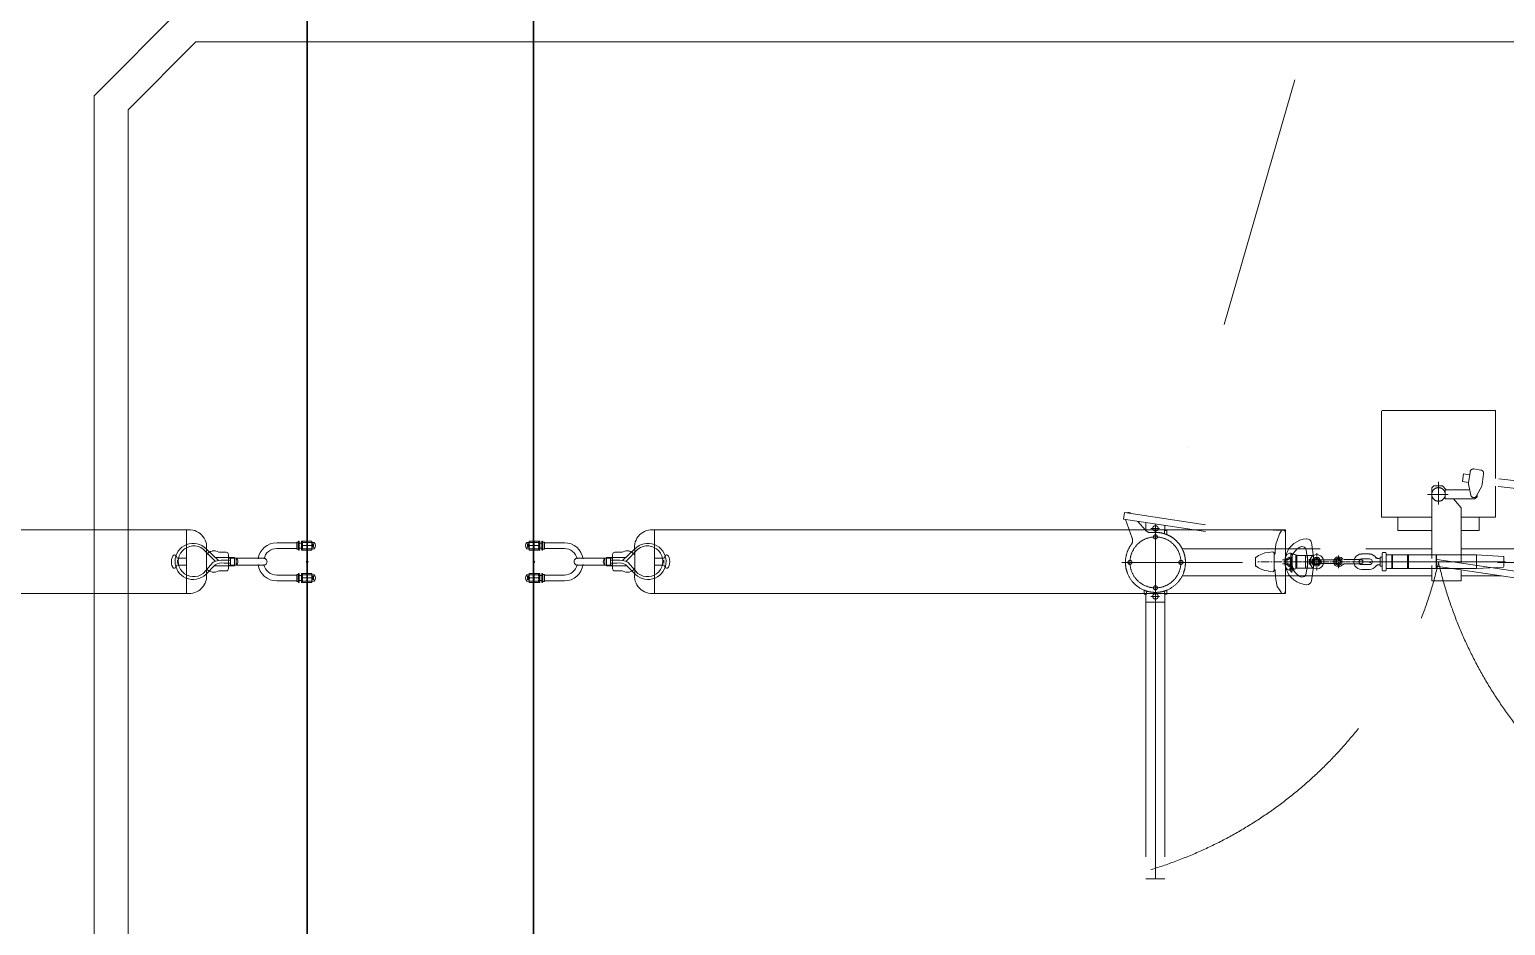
# Model space of a CAD drawing. Header units: millimetres. Extents: x 37084 to 180780, y -153145 to -16322.
# Drawn here: x 96958 to 103475, y -79850 to -75895 of the extents above; entities that cross this region are included whole.
import ezdxf

# ---------------------------------------------------------------- set-up
doc = ezdxf.new("R2010")
doc.units = ezdxf.units.MM
doc.header["$MEASUREMENT"] = 0
doc.linetypes.add('DASHDOT2', pattern=[0.5, 0.25, -0.125, 0, -0.125])
doc.linetypes.add('HIDDEN', pattern=[0.375, 0.25, -0.125])
for name, color, linetype, lineweight in [('0 HH2', 4, 'DASHDOT2', 20), ('1_Phu_kien', 5, 'Continuous', 9), ('POST', 5, 'Continuous', 35)]:
    doc.layers.add(name, color=color, linetype=linetype, lineweight=lineweight)
for name, color, linetype in [('1_Day dan', 5, 'Continuous'), ('DCL-1P', 7, 'Continuous'), ('Muong cap GD nay', 3, 'Continuous')]:
    doc.layers.add(name, color=color, linetype=linetype)

# ---------------------------------------------------------------- blocks, each defined once
blk = doc.blocks.new('X220 NC')
at = {"color": 0, "linetype": 'ByBlock', "lineweight": -2, "ltscale": 4500}
for p, q in [((3751640.3, -153418.2), (3751640.3, -137418.2)), ((3752640.3, -153418.2), (3752640.3, -137418.2))]:
    blk.add_line(p, q, dxfattribs=at)
blk = doc.blocks.new('S220 NC')
at = {"linetype": 'ByBlock', "lineweight": -2, "ltscale": 4500}
for points in [[(3584626.8, -475778.6), (3584687.1, -475776.1), (3584626.8, -475776.1), (3584626.8, -475778.6), (3584687.1, -475776.1), (3584687.1, -475778.6)], [(3584626.8, -475848.8), (3584687.1, -475845.5), (3584626.8, -475845.5), (3584626.8, -475848.8), (3584687.1, -475845.5), (3584687.1, -475848.8)], [(3584626.8, -475973.5), (3584687.1, -475971), (3584626.8, -475971), (3584626.8, -475973.5), (3584687.1, -475971), (3584687.1, -475973.5)]]:
    blk.add_hatch(color=0, dxfattribs=at).paths.add_polyline_path(points)
at = {"color": 0, "linetype": 'ByBlock', "lineweight": -2, "ltscale": 4500}
for p, q in [((3584564, -471985.7), (3584564, -471968.3)), ((3584564, -471985.7), (3584564, -471968.3)), ((3584564, -472006.8), (3584564, -471989.4)), ((3584564, -472006.8), (3584564, -471989.4)), ((3584567.2, -471966.5), (3584601.3, -471966.5)), ((3584567.2, -471966.5), (3584601.3, -471966.5)), ((3584570.5, -471968.4), (3584570.5, -471956.2)), ((3584570.5, -471968.4), (3584570.5, -471956.2)), ((3584570.5, -471966.2), (3584570.5, -471966.5)), ((3584570.5, -471966.2), (3584570.5, -471966.5)), ((3584570.5, -471968.4), (3584570.5, -471985.4)), ((3584570.5, -471968.4), (3584570.5, -471985.4)), ((3584570.5, -472006.7), (3584570.5, -471989.4)), ((3584570.5, -472006.7), (3584570.5, -471989.4)), ((3584593.6, -471959.3), (3584575.4, -471959.3)), ((3584593.6, -471959.3), (3584575.4, -471959.3)), ((3584593.6, -471961.6), (3584575.4, -471961.6)), ((3584593.6, -471961.6), (3584575.4, -471961.6)), ((3584593.6, -471963.8), (3584575.4, -471963.8)), ((3584593.6, -471963.8), (3584575.4, -471963.8)), ((3584584.3, -471968.7), (3584584.3, -471985.7)), ((3584584.3, -471968.7), (3584584.3, -471985.7)), ((3584584.3, -472006.4), (3584584.3, -471989.4)), ((3584584.3, -472006.4), (3584584.3, -471989.4)), ((3584598, -471968.4), (3584598, -471956.4)), ((3584598, -471968.4), (3584598, -471956.4)), ((3584598, -471968.4), (3584598, -471985.7)), ((3584598, -471968.4), (3584598, -471985.7)), ((3584598, -472006.7), (3584598, -471989.7)), ((3584598, -472006.7), (3584598, -471989.7)), ((3584604.5, -471968.3), (3584604.5, -471985.7)), ((3584604.5, -471968.3), (3584604.5, -471985.7)), ((3584604.5, -471989.4), (3584604.5, -472006.8)), ((3584604.5, -471989.4), (3584604.5, -472006.8)), ((3584706.5, -471991.5), (3584706.5, -472004.8)), ((3584706.5, -471991.5), (3584706.5, -472004.8)), ((3584706.9, -471985.7), (3584706.9, -471968.3)), ((3584706.9, -471985.7), (3584706.9, -471968.3)), ((3584706.9, -472006.8), (3584706.9, -471989.4)), ((3584706.9, -472006.8), (3584706.9, -471989.4)), ((3584710, -471966.5), (3584744.1, -471966.5)), ((3584710, -471966.5), (3584744.1, -471966.5)), ((3584713.4, -471968.4), (3584713.4, -471956.2)), ((3584713.4, -471968.4), (3584713.4, -471956.2)), ((3584713.4, -471966.2), (3584713.4, -471966.5)), ((3584713.4, -471966.2), (3584713.4, -471966.5)), ((3584713.4, -471968.4), (3584713.4, -471985.4)), ((3584713.4, -471968.4), (3584713.4, -471985.4)), ((3584713.4, -472006.7), (3584713.4, -471989.4)), ((3584713.4, -472006.7), (3584713.4, -471989.4)), ((3584736.4, -471959.3), (3584718.2, -471959.3)), ((3584736.4, -471959.3), (3584718.2, -471959.3)), ((3584736.4, -471961.6), (3584718.2, -471961.6)), ((3584736.4, -471961.6), (3584718.2, -471961.6)), ((3584736.4, -471963.8), (3584718.2, -471963.8)), ((3584736.4, -471963.8), (3584718.2, -471963.8)), ((3584727.1, -471968.7), (3584727.1, -471985.7)), ((3584727.1, -471968.7), (3584727.1, -471985.7)), ((3584727.1, -471985.7), (3584727.1, -471989.4)), ((3584727.1, -471985.7), (3584727.1, -471989.4)), ((3584727.1, -472006.4), (3584727.1, -471989.4)), ((3584727.1, -472006.4), (3584727.1, -471989.4)), ((3584740.8, -471968.4), (3584740.8, -471956.4)), ((3584740.8, -471968.4), (3584740.8, -471956.4)), ((3584740.8, -471968.4), (3584740.8, -471985.7)), ((3584740.8, -471968.4), (3584740.8, -471985.7)), ((3584740.8, -472006.7), (3584740.8, -471989.7)), ((3584740.8, -472006.7), (3584740.8, -471989.7)), ((3584747.3, -471968.3), (3584747.3, -471985.7)), ((3584747.3, -471968.3), (3584747.3, -471985.7)), ((3584747.3, -471989.4), (3584747.3, -472006.8)), ((3584747.3, -471989.4), (3584747.3, -472006.8)), ((3584603.4, -472013.1), (3584565.1, -472013.1)), ((3584603.4, -472013.1), (3584565.1, -472013.1)), ((3584603.4, -472025.4), (3584565.1, -472025.4)), ((3584603.4, -472025.4), (3584565.1, -472025.4)), ((3584565.3, -472010.2), (3584603.5, -472010.2)), ((3584565.3, -472010.2), (3584603.5, -472010.2)), ((3584565.3, -472022.4), (3584603.5, -472022.4)), ((3584565.3, -472022.4), (3584603.5, -472022.4)), ((3584601.3, -472008.6), (3584567.2, -472008.6)), ((3584601.3, -472008.6), (3584567.2, -472008.6)), ((3584599.5, -472026.7), (3584569, -472026.7)), ((3584569, -472026.7), (3584569, -472033.7)), ((3584599.5, -472026.7), (3584569, -472026.7)), ((3584569, -472026.7), (3584569, -472033.7)), ((3584599.5, -472033.7), (3584569, -472033.7)), ((3584599.5, -472033.7), (3584569, -472033.7)), ((3584570.5, -472006.7), (3584570.5, -472006.7)), ((3584570.5, -472006.7), (3584570.5, -472006.7)), ((3584571.5, -472033.7), (3584571.5, -472121.8)), ((3584571.5, -472033.7), (3584571.5, -472121.8)), ((3584573.5, -472008.6), (3584573.5, -472010.2)), ((3584573.5, -472008.6), (3584573.5, -472010.2)), ((3584573.5, -472013.1), (3584573.5, -472022.4)), ((3584573.5, -472013.1), (3584573.5, -472022.4)), ((3584573.5, -472025.4), (3584573.5, -472026.7)), ((3584573.5, -472025.4), (3584573.5, -472026.7)), ((3584595.1, -472008.6), (3584595.1, -472010.2)), ((3584595.1, -472008.6), (3584595.1, -472010.2)), ((3584595.1, -472013.1), (3584595.1, -472022.4)), ((3584595.1, -472013.1), (3584595.1, -472022.4)), ((3584595.1, -472025.4), (3584595.1, -472026.7)), ((3584595.1, -472025.4), (3584595.1, -472026.7)), ((3584597, -472033.7), (3584597, -472121.8)), ((3584597, -472033.7), (3584597, -472121.8)), ((3584598, -472006.7), (3584598, -472006.7)), ((3584598, -472006.7), (3584598, -472006.7)), ((3584599.5, -472026.7), (3584599.5, -472033.7)), ((3584599.5, -472026.7), (3584599.5, -472033.7)), ((3584746.2, -472013.1), (3584708, -472013.1)), ((3584746.2, -472013.1), (3584708, -472013.1)), ((3584746.2, -472025.4), (3584708, -472025.4)), ((3584746.2, -472025.4), (3584708, -472025.4)), ((3584708.1, -472010.2), (3584746.3, -472010.2)), ((3584708.1, -472010.2), (3584746.3, -472010.2)), ((3584708.1, -472022.4), (3584746.3, -472022.4)), ((3584708.1, -472022.4), (3584746.3, -472022.4)), ((3584744.1, -472008.6), (3584710, -472008.6)), ((3584744.1, -472008.6), (3584710, -472008.6)), ((3584742.2, -472026.7), (3584711.7, -472026.7)), ((3584711.7, -472026.7), (3584711.7, -472033.7)), ((3584742.2, -472026.7), (3584711.7, -472026.7)), ((3584711.7, -472026.7), (3584711.7, -472033.7)), ((3584742.2, -472033.7), (3584711.7, -472033.7)), ((3584742.2, -472033.7), (3584711.7, -472033.7)), ((3584713.4, -472006.7), (3584713.4, -472006.7)), ((3584713.4, -472006.7), (3584713.4, -472006.7)), ((3584714.1, -472033.7), (3584714.1, -472121.8)), ((3584714.1, -472033.7), (3584714.1, -472121.8)), ((3584716.3, -472008.6), (3584716.3, -472010.2)), ((3584716.3, -472008.6), (3584716.3, -472010.2)), ((3584716.3, -472013.1), (3584716.3, -472022.4)), ((3584716.3, -472013.1), (3584716.3, -472022.4)), ((3584716.3, -472025.4), (3584716.3, -472026.7)), ((3584716.3, -472025.4), (3584716.3, -472026.7)), ((3584737.9, -472008.6), (3584737.9, -472010.2)), ((3584737.9, -472008.6), (3584737.9, -472010.2)), ((3584737.9, -472013.1), (3584737.9, -472022.4)), ((3584737.9, -472013.1), (3584737.9, -472022.4)), ((3584737.9, -472025.4), (3584737.9, -472026.7)), ((3584737.9, -472025.4), (3584737.9, -472026.7)), ((3584739.7, -472033.7), (3584739.7, -472121.8)), ((3584739.7, -472033.7), (3584739.7, -472121.8)), ((3584740.8, -472006.7), (3584740.8, -472006.7)), ((3584740.8, -472006.7), (3584740.8, -472006.7)), ((3584742.2, -472026.7), (3584742.2, -472033.7)), ((3584742.2, -472026.7), (3584742.2, -472033.7)), ((3584641, -472180.6), (3584641, -472335.1)), ((3584641, -472180.6), (3584641, -472335.1)), ((3584671.3, -472180.7), (3584671.3, -472335.1)), ((3584671.3, -472180.7), (3584671.3, -472335.1)), ((3584638.6, -472395.5), (3584638.6, -472308.5)), ((3584674.2, -472308.5), (3584638.6, -472308.5)), ((3584638.6, -472395.5), (3584638.6, -472308.5)), ((3584674.2, -472308.5), (3584638.6, -472308.5)), ((3584641, -472301.2), (3584671.3, -472301.2)), ((3584641, -472301.2), (3584671.3, -472301.2)), ((3584674.2, -472395.5), (3584674.2, -472308.5)), ((3584674.2, -472395.5), (3584674.2, -472308.5)), ((3584609.6, -472392.7), (3584615.4, -472377.4)), ((3584609.6, -472392.7), (3584615.4, -472377.4)), ((3584615.4, -472377.4), (3584615.4, -472345)), ((3584615.4, -472377.4), (3584615.4, -472345)), ((3584687.7, -472335.1), (3584625.3, -472335.1)), ((3584687.7, -472335.1), (3584625.3, -472335.1)), ((3584671.3, -472325.8), (3584641, -472325.8)), ((3584671.3, -472325.8), (3584641, -472325.8)), ((3584650.2, -472354.6), (3584650.2, -472325.8)), ((3584650.2, -472354.6), (3584650.2, -472325.8)), ((3584662.8, -472354.6), (3584662.8, -472325.8)), ((3584662.8, -472354.6), (3584662.8, -472325.8)), ((3584712.8, -472433.2), (3584663.2, -472379.9)), ((3584712.8, -472433.2), (3584663.2, -472379.9)), ((3584697.6, -472377.4), (3584697.6, -472345)), ((3584697.6, -472377.4), (3584697.6, -472345)), ((3584703.5, -472392.7), (3584697.6, -472377.4)), ((3584703.5, -472392.7), (3584697.6, -472377.4)), ((3584599.7, -472435.4), (3584642.7, -472393.8)), ((3584599.7, -472435.4), (3584642.7, -472393.8)), ((3584604.7, -472446.8), (3584654.1, -472402.2)), ((3584604.7, -472446.8), (3584654.1, -472402.2)), ((3584707.1, -472432.4), (3584605.9, -472432.4)), ((3584707.1, -472432.4), (3584605.9, -472432.4)), ((3584609.6, -472392.7), (3584609.6, -472407.8)), ((3584609.6, -472392.7), (3584609.6, -472407.8)), ((3584711.7, -472446.8), (3584658.2, -472394.5)), ((3584711.7, -472446.8), (3584658.2, -472394.5)), ((3584703.5, -472392.7), (3584703.5, -472407.8)), ((3584703.5, -472392.7), (3584703.5, -472407.8)), ((3584516.4, -472520.3), (3584796.7, -472520.3)), ((3584516.4, -472520.3), (3584796.7, -472520.3)), ((3584516.4, -475306.3), (3584516.4, -472520.3)), ((3584641, -472520.3), (3584641, -472562.4)), ((3584641, -472520.3), (3584641, -472562.4)), ((3584671.3, -472520.3), (3584671.4, -472562.3)), ((3584671.3, -472520.3), (3584671.4, -472562.3)), ((3584796.7, -475306.3), (3584796.7, -472520.3)), ((3584676.9, -475173.9), (3584636.1, -475173.9)), ((3584676.5, -475173.9), (3584636.6, -475173.9)), ((3584516.4, -475306.3), (3584796.7, -475306.3))]:
    blk.add_line(p, q, dxfattribs=at)
for points in [[(3584616, -475230.3), (3584617.7, -475215.4), (3584622.6, -475201.4), (3584629.2, -475186.5), (3584638.3, -475174.9), (3584641.6, -475173.3), (3584638.3, -475174.9)], [(3584671.4, -475173.3), (3584643.3, -475173.3), (3584641.6, -475173.3), (3584643.3, -475173.3), (3584671.4, -475173.3)], [(3584656.5, -475184.8), (3584656.5, -475191.5)], [(3584671.4, -475173.3), (3584674.7, -475174.9), (3584683.8, -475186.5), (3584689.6, -475201.4), (3584695.4, -475215.4), (3584697, -475230.3)], [(3584611.9, -475250.1), (3584614.4, -475230.3)], [(3584617.7, -475255.9), (3584613.5, -475253.4), (3584612.7, -475250.1)], [(3584656.5, -475197.2), (3584656.5, -475235.3)], [(3584656.5, -475241), (3584656.5, -475247.7)], [(3584656.5, -475253.4), (3584656.5, -475291.5)], [(3584699.5, -475250.1), (3584698.7, -475253.4), (3584695.4, -475255.9)], [(3584697.8, -475230.3), (3584700.3, -475250.1)], [(3584796.3, -475258.4), (3584796.3, -475251.8)], [(3584515.9, -475295.6), (3584515.9, -475264.2)], [(3584525.8, -475305.5), (3584520.9, -475304.7), (3584517.6, -475301.4), (3584515.9, -475297.2), (3584516.7, -475292.3), (3584518.4, -475289)], [(3584519.2, -475289), (3584532.4, -475279.1), (3584547.3, -475270), (3584578, -475264.2), (3584594.5, -475261.7), (3584611.1, -475260.9)], [(3584525.8, -475306.3), (3584787.2, -475306.3)], [(3584554.9, -475398.9), (3584557.3, -475384), (3584561.5, -475370), (3584568.1, -475355.9), (3584576.4, -475342.7), (3584587.1, -475331.1), (3584598.7, -475321.2), (3584611.9, -475314.6), (3584626.8, -475308), (3584641.6, -475304.7), (3584656.5, -475303.8), (3584672.2, -475304.7), (3584687.1, -475308), (3584701.1, -475314.6), (3584714.4, -475321.2), (3584725.9, -475331.1), (3584736.7, -475342.7), (3584744.9, -475355.9), (3584752.4, -475370), (3584755.7, -475384), (3584758.2, -475398.9)], [(3584618.5, -475260.9), (3584611.1, -475260.9)], [(3584695.4, -475255.9), (3584617.7, -475255.9)], [(3584622.6, -475255.9), (3584621.8, -475259.2), (3584618.5, -475260)], [(3584619.4, -475326.1), (3584621, -475318.7), (3584625.1, -475312.1), (3584631.7, -475308), (3584639.2, -475306.3)], [(3584635.9, -475321.2), (3584637.5, -475318.7)], [(3584637.5, -475318.7), (3584646.6, -475313.8), (3584656.5, -475312.1), (3584666.4, -475313.8), (3584675.5, -475318.7)], [(3584673, -475306.3), (3584639.2, -475306.3)], [(3584644.1, -475306.3), (3584644.1, -475311.3), (3584641.7, -475314.6)], [(3584641.7, -475322.8), (3584647.4, -475318.7)], [(3584645, -475310.5), (3584643.3, -475313.8)], [(3584645, -475306.3), (3584645, -475310.5)], [(3584646.6, -475317.9), (3584645.8, -475318.7)], [(3584647.4, -475315.4), (3584646.6, -475317.9)], [(3584647.4, -475315.4), (3584647.4, -475292.3)], [(3584656.5, -475297.2), (3584656.5, -475332.7)], [(3584656.5, -475306.3), (3584656.5, -475329.4)], [(3584656.5, -475317.1), (3584656.5, -475306.3)], [(3584656.5, -475322), (3584656.5, -475319.5)], [(3584664.8, -475292.3), (3584664.8, -475315.4)], [(3584666.4, -475317.9), (3584665.6, -475315.4)], [(3584666.4, -475318.7), (3584671.4, -475322.8)], [(3584668.1, -475306.3), (3584668.1, -475310.5)], [(3584669.7, -475313.8), (3584668.1, -475310.5)], [(3584670.6, -475314.6), (3584668.9, -475311.3), (3584668.9, -475306.3)], [(3584673, -475306.3), (3584681.3, -475308), (3584687.9, -475312.1), (3584692, -475318.7), (3584693.7, -475326.1)], [(3584675.5, -475318.7), (3584677.2, -475321.2)], [(3584694.5, -475260), (3584690.4, -475259.2), (3584689.6, -475255.9)], [(3584701.1, -475260.9), (3584694.5, -475260.9)], [(3584701.1, -475260.9), (3584718.5, -475261.7), (3584734.2, -475264.2), (3584750.7, -475270), (3584779.8, -475279.1), (3584793, -475289)], [(3584793.8, -475289), (3584795.5, -475292.3), (3584796.3, -475297.2), (3584794.7, -475301.4), (3584791.4, -475304.7), (3584787.2, -475305.5)], [(3584796.3, -475295.6), (3584796.3, -475264.2)], [(3584606.1, -475398.1), (3584598.7, -475395.6), (3584592.1, -475390.6), (3584589.6, -475384), (3584588.7, -475375.7), (3584591.2, -475369.1)], [(3584592.1, -475369.1), (3584599.5, -475358.4), (3584609.4, -475349.3), (3584619.3, -475341), (3584631.7, -475336.1), (3584644.1, -475331.9), (3584656.5, -475331.1), (3584668.9, -475331.9), (3584681.3, -475336.1), (3584694.5, -475341), (3584703.6, -475349.3), (3584713.5, -475358.4), (3584721, -475369.1), (3584723.5, -475375.7), (3584722.6, -475384), (3584720.2, -475390.6), (3584713.5, -475395.6), (3584706.9, -475398.1)], [(3584610.3, -475332.7), (3584610.3, -475333.6)], [(3584611.1, -475332.7), (3584613.6, -475330.3)], [(3584613.6, -475336.1), (3584611.1, -475333.6)], [(3584613.6, -475329.4), (3584618.5, -475329.4)], [(3584613.6, -475336.1), (3584619.4, -475336.1)], [(3584618.5, -475325.3), (3584626, -475325.3)], [(3584618.5, -475326.1), (3584618.5, -475331.9)], [(3584618.5, -475329.4), (3584690.4, -475329.4)], [(3584625.1, -475346), (3584621, -475340.2), (3584619.4, -475331.9)], [(3584619.4, -475336.1), (3584690.4, -475336.1)], [(3584620.2, -475341), (3584626, -475341)], [(3584624.3, -475347.6), (3584627.6, -475355.9)], [(3584626, -475325.3), (3584626, -475341), (3584630.9, -475337.7), (3584630.9, -475328.6), (3584626, -475325.3)], [(3584627.6, -475352.6), (3584685.4, -475352.6)], [(3584627.6, -475355.9), (3584683.8, -475355.9)], [(3584627.6, -475355.9), (3584627.6, -475425.2)], [(3584630.9, -475328.6), (3584634.2, -475328.6)], [(3584630.9, -475337.7), (3584639.2, -475337.7)], [(3584635, -475321.2), (3584635, -475322)], [(3584638.4, -475325.3), (3584635.9, -475322)], [(3584638.4, -475325.3), (3584655.7, -475328.6)], [(3584642.5, -475326.1), (3584640.8, -475324.5), (3584641.7, -475322)], [(3584655.7, -475329.4), (3584642.5, -475326.1)], [(3584657.3, -475328.6), (3584655.7, -475328.6)], [(3584657.3, -475329.4), (3584655.7, -475329.4)], [(3584656.5, -475336.9), (3584656.5, -475324.5)], [(3584656.5, -475339.4), (3584656.5, -475324.5)], [(3584656.5, -475341.8), (3584656.5, -475340.2)], [(3584656.5, -475348.4), (3584656.5, -475343.5)], [(3584656.5, -475356.7), (3584656.5, -475344.3)], [(3584656.5, -475379), (3584656.5, -475354.2)], [(3584656.5, -475362.5), (3584656.5, -475359.2)], [(3584656.5, -475377.3), (3584656.5, -475365)], [(3584656.5, -475381.5), (3584656.5, -475379.8)], [(3584656.5, -475388.9), (3584656.5, -475383.9)], [(3584656.5, -475397.2), (3584656.5, -475384.8)], [(3584674.7, -475325.3), (3584657.3, -475328.6)], [(3584670.6, -475326.1), (3584657.3, -475329.4)], [(3584663.1, -475329.4), (3584663.1, -475336.1)], [(3584671.4, -475322), (3584672.2, -475324.5), (3584670.6, -475326.1)], [(3584677.2, -475322), (3584674.7, -475325.3)], [(3584677.2, -475321.2), (3584677.2, -475322)], [(3584683.8, -475425.2), (3584683.8, -475355.9)], [(3584685.4, -475355.9), (3584688.7, -475347.6)], [(3584687.9, -475329.4), (3584687.9, -475336.1)], [(3584693.7, -475331.9), (3584692, -475340.2), (3584687.9, -475346)], [(3584690.4, -475329.4), (3584690.4, -475336.1)], [(3584694.5, -475331.9), (3584694.5, -475326.1)], [(3584572.2, -475420.4), (3584564.8, -475417.9), (3584559.8, -475413.8), (3584555.7, -475407.2), (3584554.9, -475400.5)], [(3584644.9, -475431.1), (3584572.2, -475420.4)], [(3584644.9, -475403.8), (3584606.1, -475398.1)], [(3584618.5, -475444.2), (3584632.6, -475444.2)], [(3584656.5, -475412.8), (3584664.8, -475413.7), (3584672.2, -475417.8), (3584679.6, -475422.7), (3584683.8, -475430.2), (3584687.1, -475437.6), (3584687.9, -475445.9), (3584686.2, -475455), (3584682.1, -475462.4), (3584676.3, -475468.2), (3584668.9, -475473.1), (3584660.6, -475475.6), (3584652.4, -475475.6), (3584644.1, -475473.1), (3584636.7, -475468.2), (3584630.9, -475462.4), (3584626.8, -475455), (3584625.1, -475445.9), (3584626, -475437.6), (3584628.4, -475430.2), (3584633.4, -475422.7), (3584640.8, -475417.8), (3584648.3, -475413.7), (3584656.5, -475412.8)], [(3584627.6, -475425.2), (3584626.8, -475430.2)], [(3584627.6, -475393.9), (3584683.8, -475393.9)], [(3584627.6, -475403.8), (3584683.8, -475403.8)], [(3584635, -475444.2), (3584637.5, -475444.2)], [(3584637.5, -475444.2), (3584638.4, -475437.6), (3584642.5, -475432.7), (3584647.4, -475428.5), (3584653.2, -475425.2), (3584659.8, -475425.2), (3584666.4, -475428.5), (3584670.6, -475432.7), (3584674.7, -475437.6), (3584675.5, -475444.2), (3584674.7, -475450.8), (3584670.6, -475455.8), (3584665.6, -475459.9), (3584659.8, -475463.2), (3584653.2, -475463.2), (3584646.6, -475459.9), (3584642.5, -475455.8), (3584638.4, -475450.8), (3584637.5, -475444.2)], [(3584638.3, -475417.9), (3584674.7, -475417.9)], [(3584672.2, -475417.9), (3584640.8, -475417.9)], [(3584664.8, -475430.2), (3584672.2, -475444.2), (3584664.8, -475457.4), (3584648.3, -475457.4), (3584640.8, -475444.2), (3584648.3, -475430.2), (3584664.8, -475430.2)], [(3584640.8, -475444.2), (3584653.2, -475444.2)], [(3584641.7, -475429.4), (3584648.3, -475424.4), (3584656.5, -475422.7), (3584664.8, -475424.4), (3584671.4, -475429.4)], [(3584643.3, -475444.2), (3584645, -475437.6), (3584649.9, -475432.7), (3584656.5, -475431), (3584663.1, -475432.7), (3584668.1, -475437.6), (3584668.9, -475444.2), (3584668.1, -475450.8), (3584663.1, -475455.8), (3584656.5, -475457.4), (3584649.9, -475455.8), (3584645, -475450.8), (3584643.3, -475444.2)], [(3584653.2, -475444.2), (3584643.3, -475444.2)], [(3584644.1, -475444.2), (3584645.8, -475437.6), (3584649.9, -475433.5), (3584656.5, -475431.8), (3584663.1, -475433.5), (3584667.3, -475437.6), (3584668.1, -475444.2), (3584667.3, -475450.8), (3584663.1, -475455), (3584656.5, -475455.8), (3584649.9, -475455), (3584645.8, -475450.8), (3584644.1, -475444.2)], [(3584667.3, -475410.5), (3584644.9, -475410.5)], [(3584667.3, -475425.3), (3584644.9, -475425.3)], [(3584646.6, -475444.2), (3584647.4, -475440.1), (3584650.7, -475436), (3584655.7, -475434.3), (3584659.8, -475435.1), (3584663.9, -475437.6), (3584666.4, -475441.7), (3584666.4, -475446.7), (3584663.9, -475450.8), (3584659.8, -475453.3), (3584655.7, -475454.1), (3584650.7, -475452.5), (3584647.4, -475448.3), (3584646.6, -475444.2)], [(3584654.9, -475444.2), (3584657.3, -475444.2)], [(3584657.3, -475444.2), (3584654.9, -475444.2)], [(3584656.5, -475419.4), (3584656.5, -475393.9)], [(3584656.5, -475402.1), (3584656.5, -475399.6)], [(3584656.5, -475417.8), (3584656.5, -475404.6)], [(3584656.5, -475421.9), (3584656.5, -475420.3)], [(3584656.5, -475429.4), (3584656.5, -475423.6)], [(3584656.5, -475436.8), (3584656.5, -475424.4)], [(3584656.5, -475431), (3584656.5, -475440.9)], [(3584656.5, -475459.1), (3584656.5, -475434.3)], [(3584656.5, -475442.6), (3584656.5, -475440.1)], [(3584656.5, -475442.6), (3584656.5, -475445)], [(3584656.5, -475457.4), (3584656.5, -475445)], [(3584656.5, -475447.5), (3584656.5, -475457.4)], [(3584659.8, -475444.2), (3584672.2, -475444.2)], [(3584668.9, -475444.2), (3584659.8, -475444.2)], [(3584667.3, -475403.8), (3584706.9, -475398.1)], [(3584667.3, -475431.1), (3584740.8, -475420.4)], [(3584675.5, -475444.2), (3584678, -475444.2)], [(3584680.5, -475444.2), (3584694.5, -475444.2)], [(3584683.8, -475425.2), (3584683.8, -475425.2)], [(3584686.2, -475430.2), (3584685.4, -475425.2)], [(3584757.3, -475400.5), (3584756.5, -475407.2), (3584753.2, -475413.8), (3584747.4, -475417.9), (3584740.8, -475420.4)], [(3584648.3, -475540), (3584648.3, -475460.7)], [(3584656.5, -475462.4), (3584656.5, -475459.9)], [(3584656.5, -475469), (3584656.5, -475464)], [(3584656.5, -475476.4), (3584656.5, -475464.9)], [(3584656.5, -475499.5), (3584656.5, -475474.8)], [(3584656.5, -475509.4), (3584656.5, -475503.7)], [(3584656.5, -475512.7), (3584656.5, -475532.6)], [(3584656.5, -475540), (3584656.5, -475514.4)], [(3584664.8, -475540), (3584664.8, -475460.7)], [(3584628.4, -475540.8), (3584650.7, -475540.8)], [(3584666.4, -475565.6), (3584669.7, -475557.3), (3584674.7, -475552.4), (3584677.2, -475545.8), (3584678, -475538.3), (3584676.3, -475531.7), (3584672.2, -475526), (3584666.4, -475521.8), (3584659.8, -475519.4), (3584653.2, -475519.4), (3584646.6, -475521.8), (3584640, -475526), (3584636.7, -475531.7), (3584635, -475538.3), (3584635.9, -475545.8), (3584638.4, -475552.4), (3584643.3, -475557.3)], [(3584665.6, -475525.1), (3584674.7, -475540.8), (3584665.6, -475555.7), (3584648.3, -475555.7), (3584639.2, -475540.8), (3584648.3, -475525.1), (3584665.6, -475525.1)], [(3584643.3, -475557.3), (3584646.6, -475565.6)], [(3584653.2, -475540.8), (3584644.1, -475540.8)], [(3584656.5, -475530.1), (3584661.5, -475530.9), (3584665.6, -475534.2), (3584667.3, -475539.2), (3584666.4, -475544.1), (3584663.9, -475548.3), (3584659, -475550.7), (3584654, -475550.7), (3584649.1, -475548.3), (3584646.6, -475544.1), (3584645.8, -475539.2), (3584647.4, -475534.2), (3584650.7, -475530.9), (3584656.5, -475530.1)], [(3584646.6, -475540.8), (3584647.4, -475535.9), (3584650.7, -475532.6), (3584655.7, -475530.9), (3584659.8, -475531.7), (3584663.9, -475534.2), (3584666.4, -475537.5), (3584666.4, -475543.3), (3584663.9, -475546.6), (3584659.8, -475549.1), (3584655.7, -475549.9), (3584650.7, -475548.3), (3584647.4, -475545), (3584646.6, -475540.8)], [(3584647.4, -475565.6), (3584647.4, -475639.1)], [(3584663.9, -475540), (3584661.5, -475544.1), (3584658.2, -475546.6), (3584654.9, -475546.6), (3584650.7, -475544.1), (3584649.1, -475540)], [(3584654.9, -475540.8), (3584658.2, -475540.8)], [(3584658.2, -475540.8), (3584655.7, -475540.8)], [(3584656.5, -475526.8), (3584656.5, -475536.7)], [(3584656.5, -475535.9), (3584656.5, -475539.2)], [(3584656.5, -475538.3), (3584656.5, -475541.6)], [(3584656.5, -475544.1), (3584656.5, -475553.2)], [(3584656.5, -475544.1), (3584656.5, -475563.1)], [(3584656.5, -475549.1), (3584656.5, -475544.1)], [(3584656.5, -475568.9), (3584656.5, -475554.9)], [(3584656.5, -475566.4), (3584656.5, -475569.7)], [(3584656.5, -475573), (3584656.5, -475592.8)], [(3584669.7, -475540.8), (3584660.6, -475540.8)], [(3584662.3, -475540.8), (3584684.6, -475540.8)], [(3584666.4, -475565.6), (3584666.4, -475639.1)], [(3584622.7, -475642.4), (3584623.5, -475633.3), (3584626.8, -475625), (3584632.6, -475617.6), (3584639.2, -475612.7), (3584647.4, -475609.4), (3584656.5, -475608.5), (3584665.6, -475609.4), (3584673, -475612.7), (3584680.5, -475617.6), (3584686.2, -475625), (3584689.5, -475633.3), (3584690.4, -475642.4)], [(3584622.7, -475677.1), (3584622.7, -475642.4)], [(3584644.1, -475642.4), (3584645, -475636.6), (3584648.3, -475632.5), (3584654, -475630), (3584659, -475630), (3584664.8, -475632.5), (3584668.1, -475636.6), (3584668.9, -475642.4)], [(3584644.1, -475677.1), (3584644.1, -475642.4)], [(3584665.6, -475639.1), (3584664.8, -475644), (3584660.6, -475647.3), (3584656.5, -475648.2), (3584652.4, -475647.3), (3584648.3, -475644), (3584647.4, -475639.1), (3584648.3, -475635), (3584652.4, -475631.6), (3584656.5, -475630.8), (3584660.6, -475631.6), (3584664.8, -475635), (3584665.6, -475639.1)], [(3584655.8, -475601.1), (3584655.8, -476277.6)], [(3584656.5, -475597), (3584656.5, -475600.3)], [(3584656.5, -475603.6), (3584656.5, -475622.6)], [(3584656.5, -475626.7), (3584656.5, -475630.8)], [(3584656.5, -475634.1), (3584656.5, -475653.9)], [(3584668.9, -475677.1), (3584668.9, -475642.4)], [(3584691.2, -475642.4), (3584691.2, -475677.1)], [(3584639.2, -475706), (3584632.6, -475701), (3584626.8, -475693.6), (3584623.5, -475686.1), (3584622.7, -475677.1)], [(3584638.4, -475708.4), (3584641.7, -475711.7)], [(3584668.9, -475677.1), (3584668.1, -475682), (3584664.8, -475687), (3584659, -475689.4), (3584654, -475689.4), (3584648.3, -475687), (3584645, -475682), (3584644.1, -475677.1)], [(3584671.4, -475711.7), (3584674.7, -475708.4)], [(3584690.4, -475677.1), (3584689.5, -475686.1), (3584686.2, -475693.6), (3584680.5, -475701), (3584673, -475706)], [(3584616.1, -475734), (3584616.1, -475749.7)], [(3584616.9, -475734), (3584619.4, -475732.4)], [(3584619.4, -475751.4), (3584616.9, -475749.7)], [(3584694.5, -475732.4), (3584619.4, -475732.4)], [(3584619.4, -475751.4), (3584694.5, -475751.4)], [(3584626.8, -475751.4), (3584626.8, -476150.4), (3584632.6, -476268.5)], [(3584626.8, -475776.1), (3584626.8, -475778.6), (3584687.1, -475776.1), (3584626.8, -475776.1)], [(3584626.8, -475778.6), (3584687.1, -475776.1), (3584687.1, -475778.6), (3584626.8, -475778.6)], [(3584637.5, -475724.1), (3584637.5, -475731.6)], [(3584638.4, -475724.1), (3584638.4, -475724.1), (3584675.5, -475724.1), (3584675.5, -475724.1)], [(3584638.4, -475731.6), (3584638.4, -475731.6)], [(3584638.4, -475732.4), (3584675.5, -475732.4)], [(3584642.5, -475722.5), (3584641.7, -475723.3)], [(3584642.5, -475722.5), (3584642.5, -475711.7)], [(3584671.4, -475711.7), (3584671.4, -475722.5)], [(3584672.2, -475723.3), (3584671.4, -475722.5)], [(3584675.5, -475731.6), (3584675.5, -475731.6)], [(3584676.3, -475731.6), (3584676.3, -475724.1)], [(3584680.5, -476268.5), (3584687.1, -476150.4), (3584687.1, -475751.4)], [(3584694.5, -475732.4), (3584697, -475734)], [(3584697, -475749.7), (3584694.5, -475751.4)], [(3584697, -475734), (3584697, -475749.7)], [(3584626.8, -475845.5), (3584626.8, -475848.8), (3584687.1, -475845.5), (3584626.8, -475845.5)], [(3584626.8, -475848.8), (3584687.1, -475845.5), (3584687.1, -475848.8), (3584626.8, -475848.8)], [(3584626.8, -475971), (3584626.8, -475973.5), (3584687.1, -475971), (3584626.8, -475971)], [(3584626.8, -475973.5), (3584687.1, -475971), (3584687.1, -475973.5), (3584626.8, -475973.5)], [(3584626.8, -476150.4), (3584687.1, -476150.4)], [(3584635.9, -476271), (3584633.4, -476268.5)], [(3584635.9, -476271), (3584639.2, -476271), (3584674.7, -476271), (3584678, -476271)], [(3584680.5, -476268.5), (3584678, -476271)]]:
    blk.add_lwpolyline(points, dxfattribs=at)
blk.add_circle((3584655.7, -471987.5), 4.08, dxfattribs=at)
blk.add_circle((3584655.7, -471987.5), 4.08, dxfattribs=at)
for centre, radius, start, end in [((3584567.3, -471970.2), 3.76, 29.33832, 148.88334), ((3584567.3, -471970.2), 3.76, 29.33832, 148.88334), ((3584567.3, -471982.5), 4.57, 224.64967, 315.35033), ((3584567.3, -471982.5), 4.57, 224.64967, 315.35033), ((3584567.3, -471992.6), 4.57, 44.64967, 135.35033), ((3584567.3, -471992.6), 4.57, 44.64967, 135.35033), ((3584584.1, -471971.2), 20.3, 47.03202, 132.09346), ((3584584.1, -471971.2), 20.3, 47.03202, 132.09346), ((3584577.2, -471978.9), 12.4, 55.12097, 122.34796), ((3584577.2, -471978.9), 12.4, 55.12097, 122.34796), ((3584577.4, -471969.1), 18, 247.58468, 292.41532), ((3584577.4, -471969.1), 18, 247.58468, 292.41532), ((3584577.4, -472006), 18, 67.58468, 112.41532), ((3584577.4, -472006), 18, 67.58468, 112.41532), ((3584591.3, -471978.9), 12.4, 57.65204, 124.87903), ((3584591.3, -471978.9), 12.4, 57.65204, 124.87903), ((3584591.1, -471969.1), 18, 247.58468, 292.41532), ((3584591.1, -471969.1), 18, 247.58468, 292.41532), ((3584591.1, -472006), 18, 67.58468, 112.41532), ((3584591.1, -472006), 18, 67.58468, 112.41532), ((3584601.2, -471970.2), 3.76, 31.11666, 150.66168), ((3584601.2, -471970.2), 3.76, 31.11666, 150.66168), ((3584601.2, -471982.5), 4.57, 224.64967, 315.35033), ((3584601.2, -471982.5), 4.57, 224.64967, 315.35033), ((3584601.2, -471992.6), 4.57, 44.64967, 135.35033), ((3584601.2, -471992.6), 4.57, 44.64967, 135.35033), ((3584710.1, -471970.2), 3.76, 29.33832, 148.88334), ((3584710.1, -471970.2), 3.76, 29.33832, 148.88334), ((3584710.1, -471982.5), 4.57, 224.64967, 315.35033), ((3584710.1, -471982.5), 4.57, 224.64967, 315.35033), ((3584710.1, -471992.6), 4.57, 44.64967, 135.35033), ((3584710.1, -471992.6), 4.57, 44.64967, 135.35033), ((3584727, -471971.2), 20.3, 47.03202, 132.09346), ((3584727, -471971.2), 20.3, 47.03202, 132.09346), ((3584720, -471978.9), 12.4, 55.12097, 122.34796), ((3584720, -471978.9), 12.4, 55.12097, 122.34796), ((3584720.2, -471969.1), 18, 247.58468, 292.41532), ((3584720.2, -471969.1), 18, 247.58468, 292.41532), ((3584720.2, -472006), 18, 67.58468, 112.41532), ((3584720.2, -472006), 18, 67.58468, 112.41532), ((3584734.2, -471978.9), 12.4, 57.65204, 124.87903), ((3584734.2, -471978.9), 12.4, 57.65204, 124.87903), ((3584733.9, -471969.1), 18, 247.58468, 292.41532), ((3584733.9, -471969.1), 18, 247.58468, 292.41532), ((3584733.9, -472006), 18, 67.58468, 112.41532), ((3584733.9, -472006), 18, 67.58468, 112.41532), ((3584744.1, -471970.2), 3.76, 31.11666, 150.66168), ((3584744.1, -471970.2), 3.76, 31.11666, 150.66168), ((3584744, -471982.5), 4.57, 224.64967, 315.35033), ((3584744, -471982.5), 4.57, 224.64967, 315.35033), ((3584744, -471992.6), 4.57, 44.64967, 135.35033), ((3584744, -471992.6), 4.57, 44.64967, 135.35033), ((3584567.3, -472004.8), 3.76, 211.11666, 330.66168), ((3584567.3, -472004.8), 3.76, 211.11666, 330.66168), ((3584565.5, -472011.7), 1.5, 97.00604, 257.99856), ((3584565.5, -472011.7), 1.5, 97.00604, 257.99856), ((3584565.5, -472023.9), 1.5, 97.00604, 257.99856), ((3584565.5, -472023.9), 1.5, 97.00604, 257.99856), ((3584577.2, -471996.2), 12.4, 237.65204, 304.87903), ((3584577.2, -471996.2), 12.4, 237.65204, 304.87903), ((3584591.3, -471996.2), 12.4, 235.12097, 302.34796), ((3584591.3, -471996.2), 12.4, 235.12097, 302.34796), ((3584601.2, -472004.8), 3.76, 209.33832, 328.88334), ((3584601.2, -472004.8), 3.76, 209.33832, 328.88334), ((3584603, -472011.6), 1.54, 282.82002, 72.18458), ((3584603, -472011.6), 1.54, 282.82002, 72.18458), ((3584603, -472023.9), 1.54, 282.82002, 72.18458), ((3584603, -472023.9), 1.54, 282.82002, 72.18458), ((3584708.3, -472011.7), 1.5, 97.00604, 257.99856), ((3584708.3, -472011.7), 1.5, 97.00604, 257.99856), ((3584708.3, -472023.9), 1.5, 97.00604, 257.99856), ((3584708.3, -472023.9), 1.5, 97.00604, 257.99856), ((3584710.1, -472004.8), 3.76, 211.11666, 330.66168), ((3584710.1, -472004.8), 3.76, 211.11666, 330.66168), ((3584720, -471996.2), 12.4, 237.65204, 304.87903), ((3584720, -471996.2), 12.4, 237.65204, 304.87903), ((3584734.2, -471996.2), 12.4, 235.12097, 302.34796), ((3584734.2, -471996.2), 12.4, 235.12097, 302.34796), ((3584744.1, -472004.8), 3.76, 209.33832, 328.88334), ((3584744.1, -472004.8), 3.76, 209.33832, 328.88334), ((3584745.9, -472011.6), 1.54, 282.82002, 72.18458), ((3584745.9, -472011.6), 1.54, 282.82002, 72.18458), ((3584745.9, -472023.9), 1.54, 282.82002, 72.18458), ((3584745.9, -472023.9), 1.54, 282.82002, 72.18458), ((3584654.5, -472122.2), 83.1, 179.72947, 262.36101), ((3584654.5, -472122.2), 83.1, 179.72947, 262.36101), ((3584653.9, -472122.4), 56.8, 179.39554, 259.46357), ((3584653.9, -472122.4), 56.8, 179.39554, 259.46357), ((3584656.6, -472122.2), 83.1, 278.37066, 0.27053), ((3584657.3, -472122.4), 56.9, 281.62382, 0.59817), ((3584656.6, -472122.2), 83.1, 278.37066, 0.27053), ((3584657.3, -472122.4), 56.9, 281.62382, 0.59817), ((3584656.2, -472179.7), 15.2, 356.14099, 183.32809), ((3584656.2, -472179.7), 15.2, 356.14099, 183.32809), ((3584656.2, -472312.5), 18.9, 36.73978, 143.2643), ((3584656.2, -472312.5), 18.9, 36.73978, 143.2643), ((3584625.3, -472345), 9.89, 90, 180), ((3584625.3, -472345), 9.89, 90, 180), ((3584584.6, -472362.3), 66.1, 331.55235, 6.68505), ((3584584.6, -472362.3), 66.1, 331.55235, 6.68505), ((3584582.7, -472364.5), 80.8, 332.16828, 7.04915), ((3584582.7, -472364.5), 80.8, 332.16828, 7.04915), ((3584687.7, -472345), 9.89, 0, 90), ((3584687.7, -472345), 9.89, 0, 90), ((3584593.5, -472509.3), 77.9, 80.78957, 188.13519), ((3584593.5, -472509.3), 77.9, 80.78957, 188.13519), ((3584657.3, -472490.9), 80, 136.04296, 46.13207), ((3584657.3, -472490.9), 80, 136.04296, 46.13207), ((3584658.2, -472488.7), 68, 141.93295, 38.06705), ((3584658.2, -472488.7), 68, 141.93295, 38.06705), ((3584653.9, -472395.5), 45.9, 195.42888, 233.37631), ((3584653.9, -472395.5), 45.9, 195.42888, 233.37631), ((3584662.7, -472398), 41.9, 304.70491, 346.48989), ((3584662.7, -472398), 41.9, 304.70491, 346.48989), ((3584719.6, -472509.3), 77.9, 351.86481, 99.21043), ((3584719.6, -472509.3), 77.9, 351.86481, 99.21043)]:
    blk.add_arc(centre, radius, start, end, dxfattribs=at)
for start_param, end_param in [(2.126074, 7.324835), (2.126074, 7.324835), (1.271587, 1.869429), (1.271587, 1.869429)]:
    blk.add_ellipse((3584656.5, -472573.8), major_axis=(29.4, 0), ratio=0.454324, start_param=start_param, end_param=end_param, dxfattribs=at)
blk = doc.blocks.new('DS 1P2ES 220')
at = {"color": 0, "linetype": 'ByBlock', "lineweight": -2, "ltscale": 4500}
for p, q in [((-22609.9, 23477.1), (-22609.9, 26260.3)), ((-22503.2, 26214.9), (-22420.9, 26245)), ((-22474.1, 25890.6), (-22419.7, 26253.2)), ((-22443.7, 25890.6), (-22390, 26248.8)), ((-22390, 26248.8), (-22419.7, 26253.2)), ((-22784.9, 26154.2), (-24006.5, 26154.2)), ((-24006.5, 26154.2), (-24006.5, 26070.2)), ((-22784.9, 26154.2), (-22750.7, 26154.2)), ((-22784.9, 26070.2), (-22784.9, 26154.2)), ((-22750.7, 26152.2), (-22750.7, 26162.2)), ((-22750.7, 26162.2), (-22732.6, 26162.2)), ((-22750.7, 26152.2), (-22736.2, 26152.2)), ((-22434.9, 26154.2), (-22470, 26154.2)), ((-22468.4, 26155.7), (-22429.3, 26189.5)), ((-22439.1, 26154.2), (-22444.1, 26154.2)), ((-24006.5, 26112.2), (-22439.7, 26112.2)), ((-22784.9, 26070.2), (-24006.5, 26070.2)), ((-22804.3, 26112.2), (-22439.7, 26112.2)), ((-22784.9, 26070.2), (-22750.7, 26070.2)), ((-22759.9, 26094.2), (-22759.9, 26132.7)), ((-22759.9, 26094.2), (-22759.9, 26132.7)), ((-22750.7, 26072.2), (-22750.7, 26062.2)), ((-22750.7, 26072.2), (-22736.2, 26072.2)), ((-22469.1, 26072.2), (-22483.6, 26072.2)), ((-22469.1, 26072.2), (-22469.1, 26062.2)), ((-22447.1, 26070.2), (-22469.1, 26070.2)), ((-22459.9, 26094.2), (-22459.9, 26132.7)), ((-22459.9, 26094.2), (-22459.9, 26132.7)), ((-22459.9, 26094.2), (-22459.9, 26132.7)), ((-22750.7, 26062.2), (-22732.6, 26062.2)), ((-22469.1, 26062.2), (-22487.2, 26062.2)), ((-22669.9, 25994.1), (-22669.9, 24892.2)), ((-22549.9, 25994.1), (-22549.9, 25385.1)), ((-22793.5, 23760.5), (-22474.1, 25890.6)), ((-22763.8, 23756), (-22443.7, 25890.6)), ((-22549.9, 25182.8), (-22549.9, 24892.2)), ((-22410.2, 25114.2), (-22410.2, 24892.2)), ((-22410.2, 25114.2), (-21941, 25114.2)), ((-21938.9, 25111.2), (-21938.9, 24613.2)), ((-22410.2, 25042.2), (-22469.9, 25042.2)), ((-22469.9, 25042.2), (-22469.9, 24892.2)), ((-22309.9, 24819.1), (-22309.9, 24910.6)), ((-22691.4, 24892.2), (-22623.8, 24892.2)), ((-22691.4, 24892.2), (-22691.4, 24762.2)), ((-22593.5, 24892.2), (-22281.4, 24892.2)), ((-22254.1, 24862.2), (-22355, 24862.2)), ((-22329.9, 24701.2), (-22329.9, 24832.2)), ((-22329.9, 24832.2), (-22289.9, 24832.2)), ((-22289.9, 24829.1), (-22271.4, 24844.6)), ((-22289.9, 24728.5), (-22289.9, 24832.2)), ((-22281.4, 24892.2), (-22271.4, 24882.2)), ((-22271.4, 24882.2), (-22271.4, 24844.6)), ((-22369.6, 24762.2), (-22329.9, 24795.6)), ((-22691.4, 24762.2), (-22643.3, 24762.2)), ((-22669.9, 24762.2), (-22669.9, 24584.8)), ((-22669.9, 24762.2), (-22669.9, 24584.8)), ((-22613, 24762.2), (-22369.6, 24762.2)), ((-22549.9, 24762.2), (-22549.9, 23730.3)), ((-22469.9, 24762.2), (-22469.9, 24682.2)), ((-22410.2, 24762.2), (-22410.2, 24610.2)), ((-22312.8, 24720), (-22265.1, 24730.3)), ((-22265.1, 24730.3), (-22256.9, 24729.2)), ((-22257.2, 24729.2), (-22253.4, 24756.3)), ((-22256.9, 24729.2), (-22223.8, 24724.5)), ((-22253.4, 24756.3), (-22219.7, 24751.6)), ((-22223.8, 24724.5), (-22209.6, 24722.5)), ((-22223.5, 24724.5), (-22219.7, 24751.6)), ((-22202.2, 24675), (-22197.7, 24706.7)), ((-22410.2, 24682.2), (-22469.9, 24682.2)), ((-22401.9, 23481.1), (-22267, 24670)), ((-22368.1, 23477.4), (-22233.3, 24665.2)), ((-22329.9, 24701.2), (-22319.9, 24691.2)), ((-22310, 24691.2), (-22319.9, 24691.2)), ((-22316.5, 24694), (-22273.5, 24670.9)), ((-22273.5, 24670.9), (-22265.3, 24669.7)), ((-22265.3, 24669.7), (-22232.1, 24665.1)), ((-22232.1, 24665.1), (-22218, 24663.1)), ((-22410.2, 24610.2), (-22273.8, 24610.2)), ((-22239.6, 24610.2), (-21940.9, 24610.2)), ((-21940.9, 24610.2), (-21940.9, 24611.2)), ((-22669.9, 24382.5), (-22669.9, 23733)), ((-22763.8, 23756), (-22793.5, 23760.5)), ((-22736, 23689.7), (-22783.8, 23759)), ((-22687.4, 23738.3), (-22759.1, 23787.8)), ((-22750.7, 23662.2), (-22732.6, 23662.2)), ((-22750.7, 23652.2), (-22750.7, 23662.2)), ((-22750.7, 23652.2), (-22750.7, 23662.2)), ((-22469.1, 23662.2), (-22487.2, 23662.2)), ((-22469.1, 23652.2), (-22469.1, 23662.2)), ((-22469.1, 23652.2), (-22469.1, 23662.2)), ((-22784.9, 23654.2), (-24006.5, 23654.2)), ((-24006.5, 23654.2), (-24006.5, 23570.2)), ((-24006.5, 23612.2), (-22439.7, 23612.2)), ((-22795, 23612.2), (-22424.3, 23612.2)), ((-22784.9, 23654.2), (-22750.7, 23654.2)), ((-22784.9, 23570.2), (-22784.9, 23654.2)), ((-22759.9, 23594.2), (-22759.9, 23632.7)), ((-22759.9, 23594.2), (-22759.9, 23632.7)), ((-22750.7, 23652.2), (-22736.2, 23652.2)), ((-22469.1, 23652.2), (-22483.6, 23652.2)), ((-22434.9, 23654.2), (-22469.1, 23654.2)), ((-22459.9, 23594.2), (-22459.9, 23632.7)), ((-22459.9, 23594.2), (-22459.9, 23632.7)), ((-22459.9, 23594.2), (-22459.9, 23632.7)), ((-22434.9, 23570.2), (-22434.9, 23654.2)), ((-22784.9, 23570.2), (-24006.5, 23570.2)), ((-22784.9, 23570.2), (-22750.7, 23570.2)), ((-22750.7, 23572.2), (-22736.2, 23572.2)), ((-22750.7, 23572.2), (-22750.7, 23562.2)), ((-22750.7, 23562.2), (-22732.6, 23562.2)), ((-22503.1, 23533.7), (-22444.6, 23475.2)), ((-22469.1, 23562.2), (-22487.2, 23562.2)), ((-22469.1, 23572.2), (-22483.6, 23572.2)), ((-22469.1, 23572.2), (-22469.1, 23562.2)), ((-22434.9, 23570.2), (-22469.1, 23570.2)), ((-22522.2, 23479.7), (-22609.9, 23479.7)), ((-22494, 23468), (-22468.5, 23442.5)), ((-22457.7, 23470.2), (-22440, 23474.6)), ((-22440, 23474.6), (-22410.3, 23482)), ((-22410.3, 23482), (-22402.1, 23481.1)), ((-22402.1, 23481.1), (-22368.8, 23477.5)), ((-22368.8, 23477.5), (-22354.6, 23476)), ((-22460.5, 23444.1), (-22451.5, 23439.6)), ((-22451.5, 23439.6), (-22416.8, 23422.4)), ((-22416.6, 23422.6), (-22408.4, 23421.7)), ((-22409.9, 23411.6), (-22408.8, 23421.5)), ((-22409.9, 23411.6), (-22376.1, 23407.9)), ((-22408.6, 23421.5), (-22375.3, 23417.9)), ((-22376.1, 23407.9), (-22375, 23417.8)), ((-22375.3, 23417.9), (-22361.1, 23416.3)), ((-22345.7, 23428.7), (-22342.2, 23460.5))]:
    blk.add_line(p, q, dxfattribs=at)
for centre, radius in [((-22609.9, 26112.2), 112.5), ((-22609.9, 26224.7), 9), ((-22759.9, 26112.2), 12), ((-22722.4, 26112.2), 9), ((-22497.4, 26112.2), 9), ((-22459.9, 26112.2), 12), ((-22609.9, 25999.7), 9), ((-22309.9, 24862.2), 30), ((-22609.9, 23612.2), 112.5), ((-22609.9, 23724.7), 9), ((-22759.9, 23612.2), 12), ((-22722.4, 23612.2), 9), ((-22497.4, 23612.2), 9), ((-22459.9, 23612.2), 12), ((-22609.9, 23499.7), 9)]:
    blk.add_circle(centre, radius, dxfattribs=at)
for centre, radius, start, end in [((-22609.9, 26112.2), 132.5, 90, 270), ((-22609.9, 26112.2), 132.5, 53.63923, 90), ((-22513.5, 26243.1), 30, 233.63923, 290.12962), ((-22407.8, 26231.2), 17.5, 320.46972, 22.47385), ((-22448.7, 26133), 30, 130.87037, 187.36086), ((-22609.9, 26112.2), 132.5, 270, 7.36086), ((-22309.9, 24706.3), 14, 102.19868, 241.80427), ((-22211.6, 24708.6), 14, 352.00153, 82.00153), ((-22216, 24677), 14, 262.00153, 352.00153), ((-21940.9, 24613.2), 2, 270, 0), ((-22775.7, 23778), 17.5, 140.46836, 202.47454), ((-22609.9, 23612.2), 132.5, 158.13913, 111.86077), ((-22670.4, 23763), 30, 235.37038, 291.86077), ((-22760.7, 23672.7), 30, 338.13913, 34.62962), ((-22522.2, 23439.7), 40, 45.00005, 90.00005), ((-22454.3, 23456.6), 14, 103.99682, 243.60241), ((-22356.2, 23462.1), 14, 353.79968, 83.79968), ((-22457.9, 23453.1), 15, 224.99996, 300.42774), ((-22359.6, 23430.2), 14, 263.79968, 353.79968)]:
    blk.add_arc(centre, radius, start, end, dxfattribs=at)
at = {"color": 2, "linetype": 'HIDDEN', "lineweight": 15, "ltscale": 4500}
for centre, start, end in [((-22189.1, 26670.6), 196.86865, 256.90201), ((-22189.1, 23053.8), 103.09799, 163.13135)]:
    blk.add_arc(centre, 1856.7, start, end, dxfattribs=at)
blk = doc.blocks.new('DZ220')
at = {"layer": '1_Day dan', "color": 0, "linetype": 'ByBlock', "lineweight": -2, "ltscale": 4500}
for p, q in [((1278449.8, 338647.9, 0), (1277209.9, 334356.1)), ((1277209.9, 334356.1), (1277209.9, 323859.3))]:
    blk.add_line(p, q, dxfattribs=at)
at = {"layer": 'DCL-1P', "color": 0, "linetype": 'ByBlock', "lineweight": -2, "ltscale": 4500, "extrusion": (0, 0, -1), "xscale": -1, "zscale": -1, "rotation": 270}
blk.add_blockref('DS 1P2ES 220', (-1303322.1, 356965.9), dxfattribs=at)

msp = doc.modelspace()

# ---------------------------------------------------------------- linework, layer by layer
at = {"layer": 'Muong cap GD nay', "lineweight": 15}
for p, q in [((97242.9, -76187.4, 0), (97630.8, -75799.5, 0)), ((97392.9, -76249.5, 0), (97692.9, -75949.5, 0)), ((97692.9, -75949.5, 0), (111057.1, -75949.5, 0)), ((97242.9, -85178.3, 0), (97242.9, -76187.4, 0)), ((97392.9, -85116.1, 0), (97392.9, -76249.5, 0))]:
    msp.add_line(p, q, dxfattribs=at)

# ---------------------------------------------------------------- block references
at = {"layer": '0 HH2', "lineweight": 20, "ltscale": 4500}
msp.add_blockref('DZ220', (-1175280.3, -412603.1, 0), dxfattribs=at)
at = {"layer": '1_Phu_kien', "lineweight": 20, "xscale": -1, "rotation": 270.0096664252688}
msp.add_blockref('S220 NC', (570776.2, -3662820.6, 0), dxfattribs=at)
at = {"layer": '1_Phu_kien', "lineweight": 20, "rotation": 89.99033357473145}
msp.add_blockref('S220 NC', (-373407.1, -3662820.6, 0), dxfattribs=at)
at = {"layer": 'POST', "xscale": -1}
msp.add_blockref('X220 NC', (3850824.2, 63173.6, 0), dxfattribs=at)

doc.saveas('drawing.dxf')
